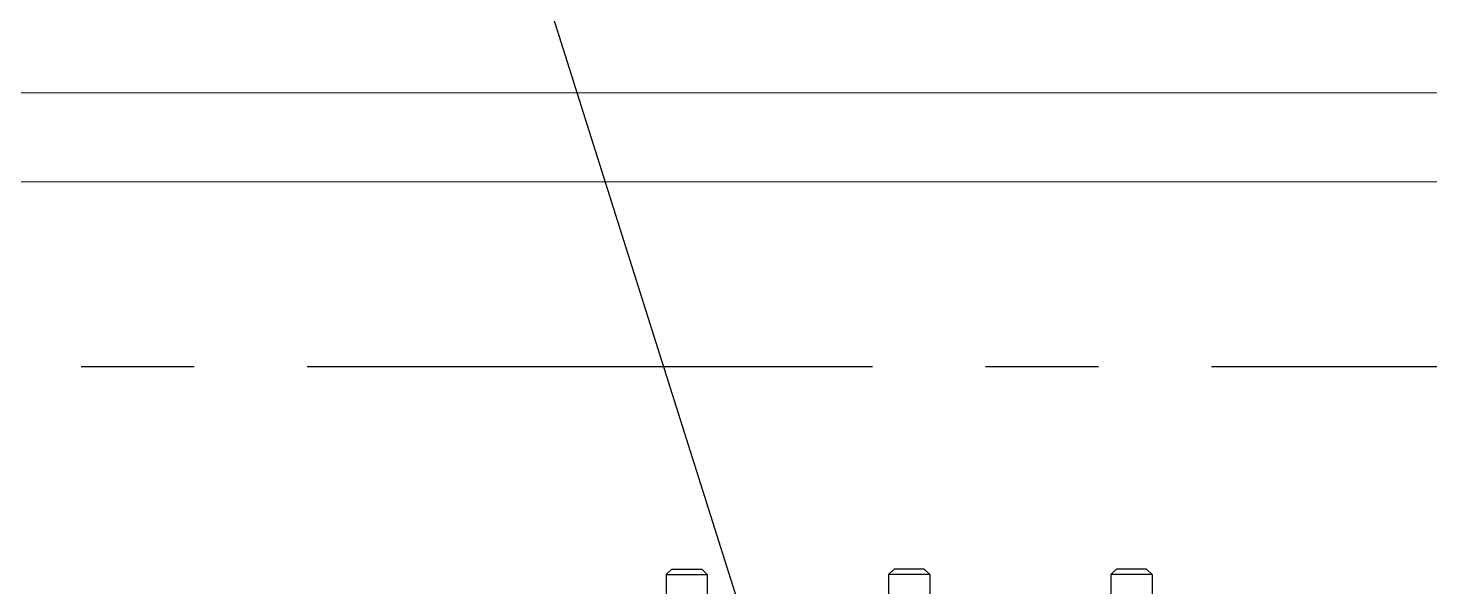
# Model space of a CAD drawing. Header units: millimetres. Extents: x 35720 to 50764, y -47170 to -36532.
# Drawn here: x 37714.2 to 37919, y -41838.8 to -41757.1 of the extents above; entities that cross this region are included whole.
import ezdxf

# ---------------------------------------------------------------- set-up
doc = ezdxf.new("R2010")
doc.units = ezdxf.units.MM
doc.header["$LTSCALE"] = 13
doc.linetypes.add('CENTER', pattern=[50.8, 31.75, -6.35, 6.35, -6.35])
doc.layers.get('0').update_dxf_attribs({"color": 1, "linetype": 'CENTER'})
for name, color, linetype in [('08', 1, 'Continuous'), ('3中心线层', 1, 'CENTER'), ('DIM', 4, 'Continuous')]:
    doc.layers.add(name, color=color, linetype=linetype)
doc.layers.add('INTE_DIM', color=3, linetype='Continuous', lineweight=13)

# ---------------------------------------------------------------- blocks, each defined once
blk = doc.blocks.new('30343043456320.')
at = {"layer": '3中心线层', "ltscale": 0.2}
blk.add_lwpolyline([(55531.47, -34246.5), (57671.47, -34246.5), (57671.47, -35136.5), (55531.47, -35136.5)], close=True, dxfattribs=at)
at = {"layer": 'INTE_DIM', "color": 7}
blk.add_lwpolyline([(55491.47, -34206.5), (57711.47, -34206.5), (57711.47, -35176.5), (55491.47, -35176.5)], close=True, dxfattribs=at)
at = {"layer": 'INTE_DIM', "color": 3}
blk.add_lwpolyline([(55504.47, -34219.5), (57698.47, -34219.5), (57698.47, -35163.5), (55504.47, -35163.5)], close=True, dxfattribs=at)
blk = doc.blocks.new('压力释放阀1')
at = {"color": 6, "linetype": 'Continuous'}
for p, q in [((-95.4, 34.68), (-94.6, 35.48)), ((-94.6, 35.48), (-65.65, 35.48)), ((-94.6, 35.48), (-94.6, 29.48)), ((-95.4, 34.68), (-95.4, 30.28)), ((-95.4, 30.28), (-94.6, 29.48)), ((-94.6, 29.48), (-65.65, 29.48)), ((-95.4, 2.2), (-94.6, 3)), ((-95.4, 2.2), (-95.4, -2.2)), ((-94.6, 3), (-65.65, 3)), ((-94.6, 3), (-94.6, -3)), ((-95.4, -2.2), (-94.6, -3)), ((-94.6, -3), (-65.65, -3)), ((-95.4, -30.28), (-94.6, -29.48)), ((-95.4, -34.68), (-95.4, -30.28)), ((-94.6, -29.48), (-65.65, -29.48)), ((-94.6, -35.48), (-94.6, -29.48)), ((-95.4, -34.68), (-94.6, -35.48)), ((-94.6, -35.48), (-65.65, -35.48))]:
    blk.add_line(p, q, dxfattribs=at)

msp = doc.modelspace()

# ---------------------------------------------------------------- linework, layer by layer
at = {"layer": '08', "color": 3}
msp.add_line((37574.046, -41068.812), (37848.062, -41936.454), dxfattribs=at)

# ---------------------------------------------------------------- block references
at = {"layer": '3中心线层', "rotation": 270}
msp.add_blockref('压力释放阀1', (37842.93, -41931.566), dxfattribs=at)
at = {"layer": 'DIM', "color": 2, "rotation": 180}
msp.add_blockref('30343043456320.', (95294.403, -76943.068), dxfattribs=at)

doc.saveas('drawing.dxf')
